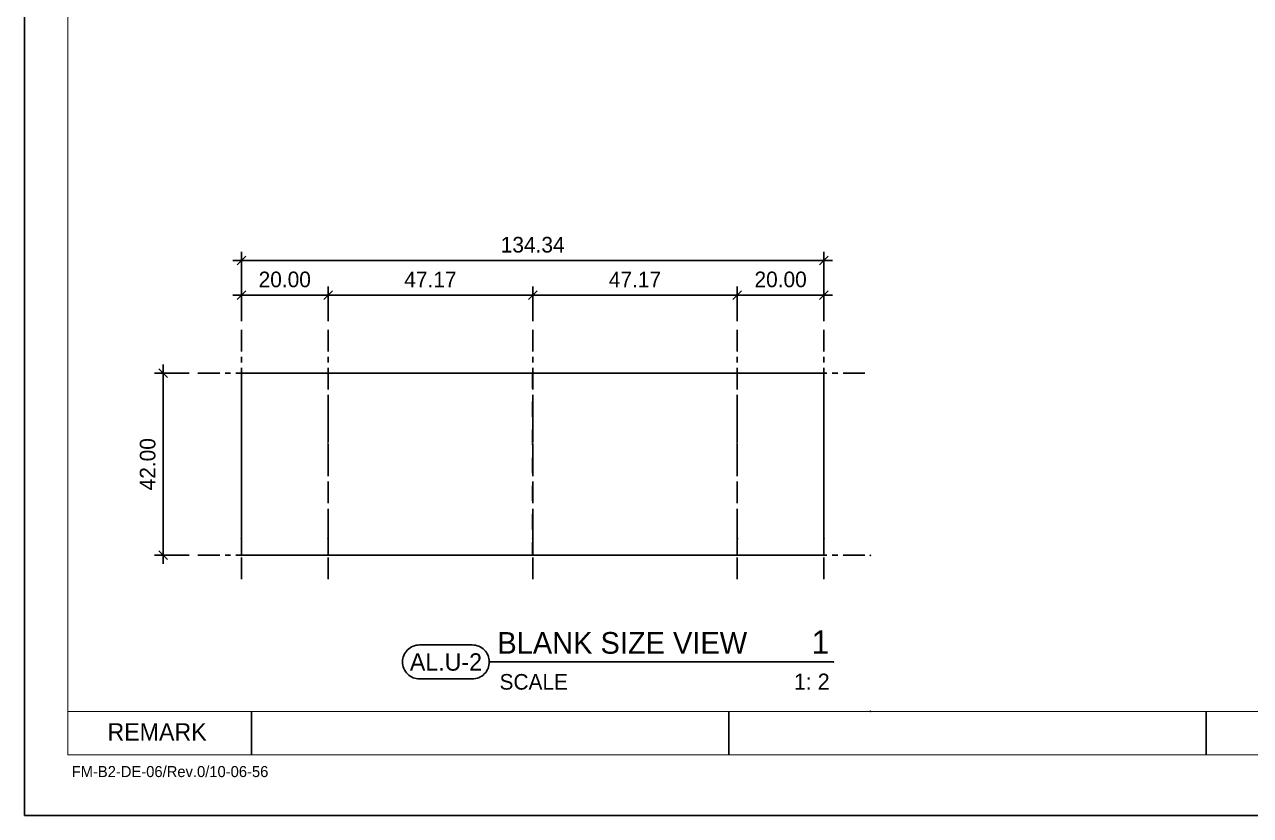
# Model space of a CAD drawing. Header units: millimetres. Extents: x -244126 to 368105, y -173968 to 259060.
# Drawn here: x 16354.9 to 16637.6, y 56396.8 to 56579.2 of the extents above; entities that cross this region are included whole.
import ezdxf
from ezdxf.enums import TextEntityAlignment as Align

# ---------------------------------------------------------------- set-up
doc = ezdxf.new("R2010")
doc.units = ezdxf.units.MM
doc.header["$MEASUREMENT"] = 0
for name, pattern in [('005_GG_TA_LINE', [13.75, 5, -1.25, 1.25, -1.25, 5]), ('ACAD_ISO04W100', [30, 24, -3, 0, -3]), ('BORDER2', [22.225, 6.35, -3.175, 6.35, -3.175, 0, -3.175]), ('CENTER', [2, 1.25, -0.25, 0.25, -0.25]), ('TA_GL_000.00010', [0.000275, 0.0001, -2.5e-05, 2.5e-05, -2.5e-05, 0.0001]), ('TA_GL_005.00', [13.75, 5, -1.25, 1.25, -1.25, 5]), ('TA_HL_001.00', [6.5, 3.55, -2.95])]:
    doc.linetypes.add(name, pattern=pattern)
for name, color, linetype in [('000 - GRID', 8, 'CENTER'), ('000 - H A T C H', 8, 'Continuous'), ('000 - L I N E 0.1', 1, 'Continuous'), ('000 - SYMBOL CON', 1, 'Continuous'), ('000 - T E X T', 4, 'Continuous'), ('000 - TITLEBLOCK', 4, 'Continuous'), ('000 - WIPEOUT', 250, 'Continuous'), ('002 - STRUCTURAL STEEL', 4, 'Continuous'), ('A04_TUBE SERIES', 7, 'Continuous'), ('A11_ALU.SOLID SHEET', 7, 'Continuous')]:
    doc.layers.add(name, color=color, linetype=linetype)
doc.styles.add('BROWALLIA', font='BrowalliaUPC.ttf')
doc.styles.add('century gothic111111', font='CordiaUPC.ttf')
doc.styles.add('Cetury Gothic', font='GOTHIC.TTF')
doc.styles.add('CORDIA', font='cordia.shx')
doc.styles.add('MtXpl_BrowalliaUPC', font='BrowalliaUPC.ttf')
doc.styles.add('TA', font='Cordia New.ttf', dxfattribs={"height": 4.5})
doc.dimstyles.new('DIM E-E', dxfattribs={"dimscale": 2, "dimtxt": 0.18, "dimasz": 0.1, "dimexe": 0.1, "dimexo": 0.1, "dimgap": 0.09, "dimtad": 1, "dimtoh": 1, "dimzin": 0, "dimdsep": 46, "dimtxsty": 'CORDIA', "dimblk": 'OBLIQUE', "dimcen": 0.1, "dimdle": 0.1, "dimclrd": 40, "dimclre": 140, "dimclrt": 3, "dimadec": 0, "dimazin": 0, "dimtfac": 1, "dimtix": 1, "dimtmove": 2, "dimatfit": 3, "dimfxl": 1, "dimtolj": 1, "dimtzin": 0, "dimarcsym": 0})

# ---------------------------------------------------------------- blocks, each defined once
blk = doc.blocks.new('A$Cfd196da9')
at = {"color": 0, "linetype": 'ByBlock', "const_width": 0.1}
blk.add_lwpolyline([(-143.5, -98), (96.5, -98), (96.5, 99), (-143.5, 99)], close=True, dxfattribs=at)
blk = doc.blocks.new('*U1675')
at = {"linetype": '005_GG_TA_LINE'}
blk.add_point((50, 60), dxfattribs=at)
at = {"layer": '000 - L I N E 0.1', "color": 21, "linetype": 'Continuous'}
blk.add_lwpolyline([(0, 14.24), (0, 0), (14.24, 0)], dxfattribs=at)
at = {"layer": '000 - T E X T', "color": 3}
for p, q in [((52.3, 24), (52.3, 14)), ((162.37, 14), (162.37, 24)), ((272.45, 14), (272.45, 24))]:
    blk.add_line(p, q, dxfattribs=at)
at = {"layer": '000 - T E X T', "color": 3, "const_width": 0.2}
blk.add_lwpolyline([(10, 24), (490, 24)], dxfattribs=at)
at = {"layer": '000 - TITLEBLOCK', "color": 250}
blk.add_lwpolyline([(0, 0), (594, 0), (594, 420), (0, 420)], close=True, dxfattribs=at)
at = {"layer": '000 - T E X T', "color": 3, "xscale": 2, "yscale": 2, "zscale": 2}
blk.add_blockref('A$Cfd196da9', (297, 210), dxfattribs=at)
at = {"color": 4, "insert": (19.12, 21.28), "char_height": 4, "width": 228.247, "attachment_point": 1, "style": 'BROWALLIA'}
blk.add_mtext('{\\fCentury Gothic|b0|i0|c0|p34;REMARK}', dxfattribs=at)
at = {"color": 4, "style": 'TA'}
blk.add_attdef('SCALE_SIZE', text='', height=2.5, dxfattribs=at).set_placement((573.51, 10.03), align=Align.MIDDLE_LEFT)
blk.add_attdef('PAPER_SIZE', text='', height=2.5, dxfattribs=at).set_placement((568.6, 9.97), align=Align.MIDDLE_RIGHT)
at = {"layer": '000 - H A T C H', "color": 4, "insert": (10.87, 11.4), "char_height": 2.5428, "attachment_point": 1, "style": 'century gothic111111'}
blk.add_mtext('FM-B2-DE-06/Rev.0/10-06-56', dxfattribs=at)
at = {"layer": '000 - T E X T', "color": 250, "style": 'TA'}
for tag, height, p in [('SUPERLINK', 2, (17.26, 415.77)), ('NAMEFILE', 2, (17.26, 411.76)), ('SC', 40, (3.36, 375.21))]:
    blk.add_attdef(tag, text='', height=height, dxfattribs=at).set_placement(p, align=Align.MIDDLE_LEFT)
at = {"layer": '000 - T E X T', "color": 4, "style": 'TA'}
for tag, height, p in [('NAME_JOB_1', 2, (523.67, 338.25)), ('NAME_JOB_2', 2, (523.67, 333.89)), ('NAME_PROJECT_1', 3, (493.81, 318.97)), ('NAME_PROJECT_2', 3, (493.81, 311.57)), ('NAME_PROJECT_3', 3, (493.81, 304.17)), ('CODE_VALUE_1', 1.9, (521.15, 289.12)), ('CODE_VALUE_2', 1.9, (521.15, 283.12)), ('PART_NAME_VALUE_1', 1.9, (521.15, 275.87)), ('PART_NAME_VALUE_2', 1.9, (521.15, 269.87)), ('PART_NAME_VALUE_3', 1.9, (521.15, 263.87)), ('MATTERIAL_VALUE_1', 3.6, (521.96, 256.9)), ('SPEC_VALUE', 3.6, (521.96, 248.68)), ('THICKNESS_VALUE', 3.6, (521.96, 240.53)), ('COATING_VALUE_1', 3.6, (521.96, 232.5)), ('COATING_VALUE_2', 3.6, (521.96, 224.47)), ('NAME_TITLE_1', 2.4, (494.51, 77.62)), ('NAME_TITLE_2', 2.4, (494.51, 70.96)), ('NAME_TITLE_3', 2.4, (494.51, 64.3)), ('DRAWING_NO1', 2.4, (494.61, 32.92)), ('DRAWING_NO2', 2.4, (494.61, 24.91))]:
    blk.add_attdef(tag, text='', height=height, dxfattribs=at).set_placement(p, align=Align.MIDDLE_LEFT)
for tag, p in [('NAME_DAFT', (553.41, 136.22)), ('NAME_CHECKED', (553.41, 122.6)), ('NAME_DESIGNER', (553.41, 109.21)), ('NAME_DESIGN_MGR', (553.41, 95.12))]:
    blk.add_attdef(tag, text='', height=3.6, dxfattribs=at).set_placement(p, align=Align.MIDDLE_CENTER)
for tag, p, height in [('REV', (553.53, 50.25), 3.75), ('NAME_REMARK', (55.29, 17.3), 4)]:
    blk.add_attdef(tag, p, '', height=height, dxfattribs=at)
at = {"layer": '000 - T E X T', "color": 4, "style": 'Cetury Gothic'}
for tag, p in [('SHEET_NO.', (561.58, 34)), ('TOTAL_SHEET_NO.', (560.97, 17.64))]:
    blk.add_attdef(tag, text='', height=3.6, dxfattribs=at).set_placement(p, align=Align.CENTER)
blk = doc.blocks.new('*U4482')
at = {"color": 4}
blk.add_line((-4.26, 5.7), (-43.94, 5.7), dxfattribs=at)
at = {"linetype": 'TA_GL_000.00010'}
blk.add_point((0, 18), dxfattribs=at)
for p in [(-4.26, 5.7), (0, 0)]:
    blk.add_point(p)
at = {"layer": '000 - SYMBOL CON', "color": 0, "linetype": 'ByBlock'}
blk.add_lwpolyline([(-51.98, 7.66, 0.414214), (-53.94, 5.7, 0.414214), (-51.98, 3.74), (-45.9, 3.74, 0.414214), (-43.94, 5.7, 0.414214), (-45.9, 7.66)], format="xyb", close=True, dxfattribs=at)
at = {"color": 4, "linetype": 'BORDER2', "style": 'Cetury Gothic'}
blk.add_text('SCALE', height=1.8, dxfattribs=at).set_placement((-42.76, 2.51))
at = {"color": 0, "style": 'TA'}
for tag, p in [('HEADING2', (-43.01, 10.65)), ('HEADING', (-43.01, 6.65))]:
    blk.add_attdef(tag, p, '', height=2.5, dxfattribs=at)
for tag, height, p in [('LO', 2.7, (-4.76, 6.65)), ('SC', 1.85, (-4.7, 2.51))]:
    blk.add_attdef(tag, text='', height=height, dxfattribs=at).set_placement(p, align=Align.RIGHT)
at = {"layer": '000 - T E X T', "color": 0, "style": 'MtXpl_BrowalliaUPC'}
blk.add_attdef('NO.CODE', text='', height=2, dxfattribs=at).set_placement((-48.94, 5.7), align=Align.MIDDLE_CENTER)
blk = doc.blocks.new('*U4628')
at = {"color": 0}
blk.add_wipeout([(0, 42), (20, 42), (20, 0), (0, 0)], dxfattribs=at).dxf.layer = '000 - WIPEOUT'
at = {"layer": '002 - STRUCTURAL STEEL', "color": 0, "linetype": 'ByBlock'}
blk.add_lwpolyline([(0, 42), (20, 42), (20, 0), (0, 0)], close=True, dxfattribs=at)
blk = doc.blocks.new('*U4629')
at = {"color": 0}
blk.add_wipeout([(0, 42), (47.17, 42), (47.17, 0), (0, 0)], dxfattribs=at).dxf.layer = '000 - WIPEOUT'
at = {"layer": '002 - STRUCTURAL STEEL', "color": 0, "linetype": 'ByBlock'}
blk.add_lwpolyline([(0, 42), (47.17, 42), (47.17, 0), (0, 0)], close=True, dxfattribs=at)
blk = doc.blocks.new('*U4630')
at = {"color": 3}
blk.add_point((0, -134.34), dxfattribs=at)
at = {"layer": '000 - GRID', "color": 0, "linetype": 'ByBlock'}
blk.add_line((0, 10), (0, -144.34), dxfattribs=at)
at = {"layer": '000 - GRID', "color": 0}
blk.add_point((0, 0), dxfattribs=at)
at = {"style": 'TA', "flags": 1}
blk.add_attdef('LOCATION', (6, 6), '', height=4.5, dxfattribs=at)
blk = doc.blocks.new('_Oblique')
at = {"color": 0, "linetype": 'ByBlock', "lineweight": -2}
blk.add_line((-0.5, -0.5), (0.5, 0.5), dxfattribs=at)
blk = doc.blocks.new('*D4636')
at = {"layer": 'A04_TUBE SERIES', "color": 40, "lineweight": -2, "transparency": 16777216}
blk.add_line((16386.88, 56500.79), (16386.88, 56454.79), dxfattribs=at)
at = {"layer": 'A04_TUBE SERIES', "color": 140, "linetype": 'ACAD_ISO04W100', "lineweight": -2, "transparency": 16777216}
for p, q in [((16392.88, 56498.79), (16384.88, 56498.79)), ((16392.88, 56456.79), (16384.88, 56456.79))]:
    blk.add_line(p, q, dxfattribs=at)
at = {"layer": 'Defpoints', "color": 0, "transparency": 16777216}
for p in [(16394.88, 56498.79), (16386.88, 56456.79), (16394.88, 56456.79)]:
    blk.add_point(p, dxfattribs=at)
at = {"layer": 'A04_TUBE SERIES', "color": 40, "lineweight": -2, "transparency": 16777216, "xscale": 2, "yscale": 2, "zscale": 2}
for p, rotation in [((16386.88, 56498.79), 90), ((16386.88, 56456.79), 270)]:
    blk.add_blockref('_Oblique', p, dxfattribs=dict(at, rotation=rotation))
at = {"layer": 'A04_TUBE SERIES', "color": 3, "transparency": 16777216, "insert": (16383.28, 56477.79), "char_height": 3.6, "attachment_point": 5, "rotation": 90, "style": 'CORDIA'}
blk.add_mtext('\\A1;42.00', dxfattribs=at)
blk = doc.blocks.new('*U4469')
at = {"color": 3}
blk.add_point((0, -38.18), dxfattribs=at)
at = {"layer": '000 - GRID', "color": 0, "linetype": 'ByBlock'}
blk.add_line((0, 10), (0, -48.18), dxfattribs=at)
at = {"layer": '000 - GRID', "color": 0}
blk.add_point((0, 0), dxfattribs=at)
at = {"style": 'TA', "flags": 1}
blk.add_attdef('LOCATION', (6, 6), '', height=4.5, dxfattribs=at)
blk = doc.blocks.new('*D4631')
at = {"color": 140, "linetype": 'ACAD_ISO04W100', "lineweight": -2, "transparency": 16777216}
for p, q in [((16404.88, 56510.79), (16404.88, 56518.79)), ((16424.88, 56510.79), (16424.88, 56518.79))]:
    blk.add_line(p, q, dxfattribs=at)
at = {"color": 40, "lineweight": -2, "transparency": 16777216}
blk.add_line((16402.88, 56516.79), (16426.88, 56516.79), dxfattribs=at)
at = {"layer": 'Defpoints', "color": 0, "transparency": 16777216}
for p in [(16424.88, 56516.79), (16404.88, 56508.79), (16424.88, 56508.79)]:
    blk.add_point(p, dxfattribs=at)
at = {"color": 40, "lineweight": -2, "transparency": 16777216, "xscale": 2, "yscale": 2, "zscale": 2, "rotation": 180}
blk.add_blockref('_Oblique', (16404.88, 56516.79), dxfattribs=at)
at = {"color": 40, "lineweight": -2, "transparency": 16777216, "xscale": 2, "yscale": 2, "zscale": 2}
blk.add_blockref('_Oblique', (16424.88, 56516.79), dxfattribs=at)
at = {"color": 3, "transparency": 16777216, "insert": (16414.88, 56520.39), "char_height": 3.6, "attachment_point": 5, "style": 'CORDIA'}
blk.add_mtext('\\A1;20.00', dxfattribs=at)
blk = doc.blocks.new('*D4632')
at = {"color": 140, "linetype": 'ACAD_ISO04W100', "lineweight": -2, "transparency": 16777216}
for p, q in [((16424.88, 56510.79), (16424.88, 56518.79)), ((16472.05, 56510.79), (16472.05, 56518.79))]:
    blk.add_line(p, q, dxfattribs=at)
at = {"color": 40, "lineweight": -2, "transparency": 16777216}
blk.add_line((16422.88, 56516.79), (16474.05, 56516.79), dxfattribs=at)
at = {"layer": 'Defpoints', "color": 0, "transparency": 16777216}
for p in [(16472.05, 56516.79), (16424.88, 56508.79), (16472.05, 56508.79)]:
    blk.add_point(p, dxfattribs=at)
at = {"color": 40, "lineweight": -2, "transparency": 16777216, "xscale": 2, "yscale": 2, "zscale": 2, "rotation": 180}
blk.add_blockref('_Oblique', (16424.88, 56516.79), dxfattribs=at)
at = {"color": 40, "lineweight": -2, "transparency": 16777216, "xscale": 2, "yscale": 2, "zscale": 2}
blk.add_blockref('_Oblique', (16472.05, 56516.79), dxfattribs=at)
at = {"color": 3, "transparency": 16777216, "insert": (16448.46, 56520.39), "char_height": 3.6, "attachment_point": 5, "style": 'CORDIA'}
blk.add_mtext('\\A1;47.17', dxfattribs=at)
blk = doc.blocks.new('*D4633')
at = {"color": 140, "linetype": 'ACAD_ISO04W100', "lineweight": -2, "transparency": 16777216}
for p, q in [((16472.05, 56510.79), (16472.05, 56518.79)), ((16519.22, 56510.79), (16519.22, 56518.79))]:
    blk.add_line(p, q, dxfattribs=at)
at = {"color": 40, "lineweight": -2, "transparency": 16777216}
blk.add_line((16470.05, 56516.79), (16521.22, 56516.79), dxfattribs=at)
at = {"layer": 'Defpoints', "color": 0, "transparency": 16777216}
for p in [(16519.22, 56516.79), (16472.05, 56508.79), (16519.22, 56508.79)]:
    blk.add_point(p, dxfattribs=at)
at = {"color": 40, "lineweight": -2, "transparency": 16777216, "xscale": 2, "yscale": 2, "zscale": 2, "rotation": 180}
blk.add_blockref('_Oblique', (16472.05, 56516.79), dxfattribs=at)
at = {"color": 40, "lineweight": -2, "transparency": 16777216, "xscale": 2, "yscale": 2, "zscale": 2}
blk.add_blockref('_Oblique', (16519.22, 56516.79), dxfattribs=at)
at = {"color": 3, "transparency": 16777216, "insert": (16495.63, 56520.39), "char_height": 3.6, "attachment_point": 5, "style": 'CORDIA'}
blk.add_mtext('\\A1;47.17', dxfattribs=at)
blk = doc.blocks.new('*D4634')
at = {"color": 140, "linetype": 'ACAD_ISO04W100', "lineweight": -2, "transparency": 16777216}
for p, q in [((16519.22, 56510.79), (16519.22, 56518.79)), ((16539.22, 56510.79), (16539.22, 56518.79))]:
    blk.add_line(p, q, dxfattribs=at)
at = {"color": 40, "lineweight": -2, "transparency": 16777216}
blk.add_line((16517.22, 56516.79), (16541.22, 56516.79), dxfattribs=at)
at = {"layer": 'Defpoints', "color": 0, "transparency": 16777216}
for p in [(16539.22, 56516.79), (16519.22, 56508.79), (16539.22, 56508.79)]:
    blk.add_point(p, dxfattribs=at)
at = {"color": 40, "lineweight": -2, "transparency": 16777216, "xscale": 2, "yscale": 2, "zscale": 2, "rotation": 180}
blk.add_blockref('_Oblique', (16519.22, 56516.79), dxfattribs=at)
at = {"color": 40, "lineweight": -2, "transparency": 16777216, "xscale": 2, "yscale": 2, "zscale": 2}
blk.add_blockref('_Oblique', (16539.22, 56516.79), dxfattribs=at)
at = {"color": 3, "transparency": 16777216, "insert": (16529.22, 56520.39), "char_height": 3.6, "attachment_point": 5, "style": 'CORDIA'}
blk.add_mtext('\\A1;20.00', dxfattribs=at)
blk = doc.blocks.new('*D4635')
at = {"color": 140, "linetype": 'ACAD_ISO04W100', "lineweight": -2, "transparency": 16777216}
for p, q in [((16404.88, 56510.79), (16404.88, 56526.79)), ((16539.22, 56510.79), (16539.22, 56526.79))]:
    blk.add_line(p, q, dxfattribs=at)
at = {"color": 40, "lineweight": -2, "transparency": 16777216}
blk.add_line((16402.88, 56524.79), (16541.22, 56524.79), dxfattribs=at)
at = {"layer": 'Defpoints', "color": 0, "transparency": 16777216}
for p in [(16539.22, 56524.79), (16404.88, 56508.79), (16539.22, 56508.79)]:
    blk.add_point(p, dxfattribs=at)
at = {"color": 40, "lineweight": -2, "transparency": 16777216, "xscale": 2, "yscale": 2, "zscale": 2, "rotation": 180}
blk.add_blockref('_Oblique', (16404.88, 56524.79), dxfattribs=at)
at = {"color": 40, "lineweight": -2, "transparency": 16777216, "xscale": 2, "yscale": 2, "zscale": 2}
blk.add_blockref('_Oblique', (16539.22, 56524.79), dxfattribs=at)
at = {"color": 3, "transparency": 16777216, "insert": (16472.05, 56528.39), "char_height": 3.6, "attachment_point": 5, "style": 'CORDIA'}
blk.add_mtext('\\A1;134.34', dxfattribs=at)

msp = doc.modelspace()

# ---------------------------------------------------------------- block references
msp.add_blockref('*U1675', (16354.87683, 56396.7919))
at = {"layer": '000 - T E X T', "xscale": 2, "yscale": 2, "zscale": 2}
msp.add_blockref('*U4482', (16549.93042, 56420.7919), dxfattribs=at).add_auto_attribs({'NO.CODE': 'AL.U-2', 'HEADING': 'BLANK SIZE VIEW', 'LO': '1', 'SC': '1: 2'})

# ---------------------------------------------------------------- dimensions: what is measured, and where the dimension line sits
at = {"color": 3}
for base, p1, p2, picture, middle in [((16539.21998, 56524.7919), (16404.87683, 56508.7919), (16539.21998, 56508.7919), '*D4635', (16472.04841, 56528.3919)), ((16424.87683, 56516.7919), (16404.87683, 56508.7919), (16424.87683, 56508.7919), '*D4631', (16414.87683, 56520.3919)), ((16472.04841, 56516.7919), (16424.87683, 56508.7919), (16472.04841, 56508.7919), '*D4632', (16448.46262, 56520.3919)), ((16519.21998, 56516.7919), (16472.04841, 56508.7919), (16519.21998, 56508.7919), '*D4633', (16495.63419, 56520.3919)), ((16539.21998, 56516.7919), (16519.21998, 56508.7919), (16539.21998, 56508.7919), '*D4634', (16529.21998, 56520.3919))]:
    dim = msp.add_linear_dim(base=base, p1=p1, p2=p2, dimstyle='DIM E-E', override={"dimscale": 20}, dxfattribs=at)
    dim.commit()
    dim.dimension.update_dxf_attribs({"geometry": picture, "text_midpoint": middle})
at = {"layer": 'A04_TUBE SERIES', "color": 3}
dim = msp.add_linear_dim(base=(16386.87683, 56456.7919), p1=(16394.87683, 56498.7919), p2=(16394.87683, 56456.7919), angle=90, dimstyle='DIM E-E', override={"dimscale": 20}, dxfattribs=at)
dim.commit()
dim.dimension.update_dxf_attribs({"geometry": '*D4636', "text_midpoint": (16383.27683, 56477.7919)})

# ---------------------------------------------------------------- next in the draw order: block references
at = {"layer": 'A11_ALU.SOLID SHEET', "color": 2, "linetype": 'TA_HL_001.00'}
msp.add_blockref('*U4628', (16404.87683, 56456.7919), dxfattribs=at)

# ---------------------------------------------------------------- next in the draw order: block references
at = {"layer": '000 - GRID', "linetype": 'TA_GL_005.00'}
msp.add_blockref('*U4469', (16404.87683, 56498.7919), dxfattribs=at)
at = {"layer": 'A11_ALU.SOLID SHEET', "color": 2, "linetype": 'TA_HL_001.00'}
msp.add_blockref('*U4629', (16424.87683, 56456.7919), dxfattribs=at)

# ---------------------------------------------------------------- next in the draw order: block references
at = {"layer": '000 - GRID', "linetype": 'TA_GL_005.00'}
msp.add_blockref('*U4469', (16424.87683, 56498.7919), dxfattribs=at)
at = {"layer": 'A11_ALU.SOLID SHEET', "color": 2, "linetype": 'TA_HL_001.00'}
msp.add_blockref('*U4629', (16472.04841, 56456.7919), dxfattribs=at)

# ---------------------------------------------------------------- next in the draw order: block references
at = {"layer": '000 - GRID', "linetype": 'TA_GL_005.00'}
msp.add_blockref('*U4469', (16472.04841, 56498.7919), dxfattribs=at)
at = {"layer": 'A11_ALU.SOLID SHEET', "color": 2, "linetype": 'TA_HL_001.00'}
msp.add_blockref('*U4628', (16519.21998, 56456.7919), dxfattribs=at)

# ---------------------------------------------------------------- next in the draw order: linework, layer by layer
at = {"color": 3}
msp.add_lwpolyline([(16404.87683, 56498.7919), (16539.21998, 56498.7919), (16539.21998, 56456.7919), (16404.87683, 56456.7919)], close=True, dxfattribs=at)

# ---------------------------------------------------------------- next in the draw order: block references
at = {"layer": '000 - GRID', "linetype": 'TA_GL_005.00'}
for p in [(16519.21998, 56498.7919), (16539.21998, 56498.7919)]:
    msp.add_blockref('*U4469', p, dxfattribs=at)
at = {"layer": '000 - GRID', "linetype": 'TA_GL_005.00', "rotation": 90}
for p in [(16404.87683, 56498.7919), (16404.87683, 56456.7919)]:
    msp.add_blockref('*U4630', p, dxfattribs=at)

doc.saveas('drawing.dxf')
